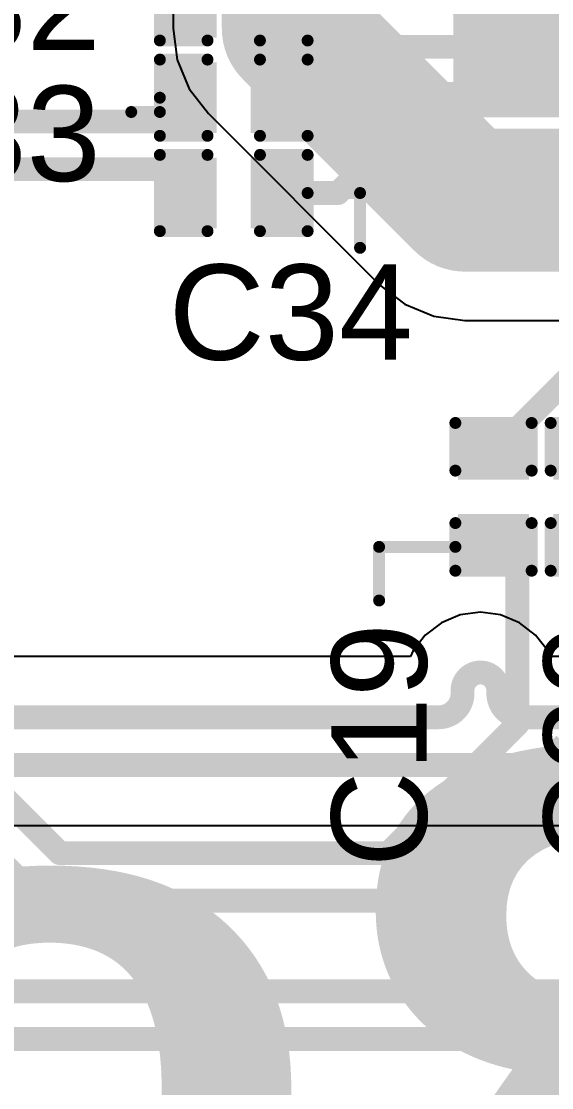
# Model space of a CAD drawing. Header units: millimetres. Extents: x -2.4 to 8.6, y -1 to 5.2.
# Drawn here: x 0.5809 to 0.8034, y 0.1046 to 0.5521 of the extents above; entities that cross this region are included whole.
import ezdxf

# ---------------------------------------------------------------- set-up
doc = ezdxf.new("R2010")
doc.units = ezdxf.units.MM
doc.header["$MEASUREMENT"] = 0
for name, color, linetype in [('BottomLayer', 5, 'Continuous'), ('BottomOverlay', 54, 'Continuous'), ('Mechanical2', 216, 'Continuous'), ('TopLayer', 1, 'Continuous'), ('TopOverlay', 2, 'Continuous'), ('TopPaste', 8, 'Continuous'), ('TopSolder', 216, 'Continuous')]:
    doc.layers.add(name, color=color, linetype=linetype)
doc.styles.add('Arial', font='arial.ttf', dxfattribs={"height": 0.2})
doc.styles.add('Arial Black', font='ariblk.ttf', dxfattribs={"height": 0.2})

# ---------------------------------------------------------------- blocks, each defined once
blk = doc.blocks.new('32TQFP_10')
at = {"layer": 'TopLayer'}
for points in [[(-0.0748, 0.09055), (-0.0748, 0.15354), (-0.06299, 0.15354), (-0.06299, 0.09055)], [(-0.05512, 0.09055), (-0.05512, 0.15354), (-0.04331, 0.15354), (-0.04331, 0.09055)], [(-0.03543, 0.09055), (-0.03543, 0.15354), (-0.02362, 0.15354), (-0.02362, 0.09055)], [(-0.01575, 0.09055), (-0.01575, 0.15354), (-0.00394, 0.15354), (-0.00394, 0.09055)], [(0.00394, 0.09055), (0.00394, 0.15354), (0.01575, 0.15354), (0.01575, 0.09055)], [(0.02362, 0.09055), (0.02362, 0.15354), (0.03543, 0.15354), (0.03543, 0.09055)], [(0.04331, 0.09055), (0.04331, 0.15354), (0.05512, 0.15354), (0.05512, 0.09055)], [(0.06299, 0.09055), (0.06299, 0.15354), (0.0748, 0.15354), (0.0748, 0.09055)], [(-0.15354, 0.0748), (-0.09055, 0.0748), (-0.09055, 0.06299), (-0.15354, 0.06299)], [(0.09055, 0.0748), (0.15354, 0.0748), (0.15354, 0.06299), (0.09055, 0.06299)], [(-0.15354, 0.05512), (-0.09055, 0.05512), (-0.09055, 0.04331), (-0.15354, 0.04331)], [(0.09055, 0.05512), (0.15354, 0.05512), (0.15354, 0.04331), (0.09055, 0.04331)], [(-0.15354, 0.03543), (-0.09055, 0.03543), (-0.09055, 0.02362), (-0.15354, 0.02362)], [(0.09055, 0.03543), (0.15354, 0.03543), (0.15354, 0.02362), (0.09055, 0.02362)], [(-0.15354, 0.01575), (-0.09055, 0.01575), (-0.09055, 0.00394), (-0.15354, 0.00394)], [(0.09055, 0.01575), (0.15354, 0.01575), (0.15354, 0.00394), (0.09055, 0.00394)], [(-0.15354, -0.00394), (-0.09055, -0.00394), (-0.09055, -0.01575), (-0.15354, -0.01575)], [(0.09055, -0.00394), (0.15354, -0.00394), (0.15354, -0.01575), (0.09055, -0.01575)], [(-0.15354, -0.02362), (-0.09055, -0.02362), (-0.09055, -0.03543), (-0.15354, -0.03543)], [(0.09055, -0.02362), (0.15354, -0.02362), (0.15354, -0.03543), (0.09055, -0.03543)], [(-0.15354, -0.04331), (-0.09055, -0.04331), (-0.09055, -0.05512), (-0.15354, -0.05512)], [(0.09055, -0.04331), (0.15354, -0.04331), (0.15354, -0.05512), (0.09055, -0.05512)], [(-0.15354, -0.06299), (-0.09055, -0.06299), (-0.09055, -0.0748), (-0.15354, -0.0748)], [(0.09055, -0.06299), (0.15354, -0.06299), (0.15354, -0.0748), (0.09055, -0.0748)], [(-0.06299, -0.09055), (-0.06299, -0.15354), (-0.0748, -0.15354), (-0.0748, -0.09055)], [(-0.04331, -0.09055), (-0.04331, -0.15354), (-0.05512, -0.15354), (-0.05512, -0.09055)], [(-0.02362, -0.09055), (-0.02362, -0.15354), (-0.03543, -0.15354), (-0.03543, -0.09055)], [(-0.00394, -0.09055), (-0.00394, -0.15354), (-0.01575, -0.15354), (-0.01575, -0.09055)], [(0.01575, -0.09055), (0.01575, -0.15354), (0.00394, -0.15354), (0.00394, -0.09055)], [(0.03543, -0.09055), (0.03543, -0.15354), (0.02362, -0.15354), (0.02362, -0.09055)], [(0.05512, -0.09055), (0.05512, -0.15354), (0.04331, -0.15354), (0.04331, -0.09055)], [(0.0748, -0.09055), (0.0748, -0.15354), (0.06299, -0.15354), (0.06299, -0.09055)]]:
    blk.add_hatch(color=1, dxfattribs=at).paths.add_polyline_path(points)
at = {"layer": 'TopPaste'}
for points in [[(-0.0748, 0.09055), (-0.0748, 0.15354), (-0.06299, 0.15354), (-0.06299, 0.09055)], [(-0.05512, 0.09055), (-0.05512, 0.15354), (-0.04331, 0.15354), (-0.04331, 0.09055)], [(-0.03543, 0.09055), (-0.03543, 0.15354), (-0.02362, 0.15354), (-0.02362, 0.09055)], [(-0.01575, 0.09055), (-0.01575, 0.15354), (-0.00394, 0.15354), (-0.00394, 0.09055)], [(0.00394, 0.09055), (0.00394, 0.15354), (0.01575, 0.15354), (0.01575, 0.09055)], [(0.02362, 0.09055), (0.02362, 0.15354), (0.03543, 0.15354), (0.03543, 0.09055)], [(0.04331, 0.09055), (0.04331, 0.15354), (0.05512, 0.15354), (0.05512, 0.09055)], [(0.06299, 0.09055), (0.06299, 0.15354), (0.0748, 0.15354), (0.0748, 0.09055)], [(-0.15354, 0.0748), (-0.09055, 0.0748), (-0.09055, 0.06299), (-0.15354, 0.06299)], [(0.09055, 0.0748), (0.15354, 0.0748), (0.15354, 0.06299), (0.09055, 0.06299)], [(-0.15354, 0.05512), (-0.09055, 0.05512), (-0.09055, 0.04331), (-0.15354, 0.04331)], [(0.09055, 0.05512), (0.15354, 0.05512), (0.15354, 0.04331), (0.09055, 0.04331)], [(-0.15354, 0.03543), (-0.09055, 0.03543), (-0.09055, 0.02362), (-0.15354, 0.02362)], [(0.09055, 0.03543), (0.15354, 0.03543), (0.15354, 0.02362), (0.09055, 0.02362)], [(-0.15354, 0.01575), (-0.09055, 0.01575), (-0.09055, 0.00394), (-0.15354, 0.00394)], [(0.09055, 0.01575), (0.15354, 0.01575), (0.15354, 0.00394), (0.09055, 0.00394)], [(-0.15354, -0.00394), (-0.09055, -0.00394), (-0.09055, -0.01575), (-0.15354, -0.01575)], [(0.09055, -0.00394), (0.15354, -0.00394), (0.15354, -0.01575), (0.09055, -0.01575)], [(-0.15354, -0.02362), (-0.09055, -0.02362), (-0.09055, -0.03543), (-0.15354, -0.03543)], [(0.09055, -0.02362), (0.15354, -0.02362), (0.15354, -0.03543), (0.09055, -0.03543)], [(-0.15354, -0.04331), (-0.09055, -0.04331), (-0.09055, -0.05512), (-0.15354, -0.05512)], [(0.09055, -0.04331), (0.15354, -0.04331), (0.15354, -0.05512), (0.09055, -0.05512)], [(-0.15354, -0.06299), (-0.09055, -0.06299), (-0.09055, -0.0748), (-0.15354, -0.0748)], [(0.09055, -0.06299), (0.15354, -0.06299), (0.15354, -0.0748), (0.09055, -0.0748)], [(-0.06299, -0.09055), (-0.06299, -0.15354), (-0.0748, -0.15354), (-0.0748, -0.09055)], [(-0.04331, -0.09055), (-0.04331, -0.15354), (-0.05512, -0.15354), (-0.05512, -0.09055)], [(-0.02362, -0.09055), (-0.02362, -0.15354), (-0.03543, -0.15354), (-0.03543, -0.09055)], [(-0.00394, -0.09055), (-0.00394, -0.15354), (-0.01575, -0.15354), (-0.01575, -0.09055)], [(0.01575, -0.09055), (0.01575, -0.15354), (0.00394, -0.15354), (0.00394, -0.09055)], [(0.03543, -0.09055), (0.03543, -0.15354), (0.02362, -0.15354), (0.02362, -0.09055)], [(0.05512, -0.09055), (0.05512, -0.15354), (0.04331, -0.15354), (0.04331, -0.09055)], [(0.0748, -0.09055), (0.0748, -0.15354), (0.06299, -0.15354), (0.06299, -0.09055)]]:
    blk.add_hatch(color=8, dxfattribs=at).paths.add_polyline_path(points)
at = {"layer": 'TopSolder'}
for points in [[(-0.0788, 0.08655), (-0.0788, 0.15754), (-0.05899, 0.15754), (-0.05899, 0.08655)], [(-0.05912, 0.08655), (-0.05912, 0.15754), (-0.03931, 0.15754), (-0.03931, 0.08655)], [(-0.03943, 0.08655), (-0.03943, 0.15754), (-0.01962, 0.15754), (-0.01962, 0.08655)], [(-0.01975, 0.08655), (-0.01975, 0.15754), (0.00006, 0.15754), (0.00006, 0.08655)], [(-0.00006, 0.08655), (-0.00006, 0.15754), (0.01975, 0.15754), (0.01975, 0.08655)], [(0.01962, 0.08655), (0.01962, 0.15754), (0.03943, 0.15754), (0.03943, 0.08655)], [(0.03931, 0.08655), (0.03931, 0.15754), (0.05912, 0.15754), (0.05912, 0.08655)], [(0.05899, 0.08655), (0.05899, 0.15754), (0.0788, 0.15754), (0.0788, 0.08655)], [(-0.15754, 0.0788), (-0.08655, 0.0788), (-0.08655, 0.05899), (-0.15754, 0.05899)], [(0.08655, 0.0788), (0.15754, 0.0788), (0.15754, 0.05899), (0.08655, 0.05899)], [(-0.15754, 0.05912), (-0.08655, 0.05912), (-0.08655, 0.03931), (-0.15754, 0.03931)], [(0.08655, 0.05912), (0.15754, 0.05912), (0.15754, 0.03931), (0.08655, 0.03931)], [(-0.15754, 0.03943), (-0.08655, 0.03943), (-0.08655, 0.01962), (-0.15754, 0.01962)], [(0.08655, 0.03943), (0.15754, 0.03943), (0.15754, 0.01962), (0.08655, 0.01962)], [(-0.15754, 0.01975), (-0.08655, 0.01975), (-0.08655, -0.00006), (-0.15754, -0.00006)], [(0.08655, 0.01975), (0.15754, 0.01975), (0.15754, -0.00006), (0.08655, -0.00006)], [(-0.15754, 0.00006), (-0.08655, 0.00006), (-0.08655, -0.01975), (-0.15754, -0.01975)], [(0.08655, 0.00006), (0.15754, 0.00006), (0.15754, -0.01975), (0.08655, -0.01975)], [(-0.15754, -0.01962), (-0.08655, -0.01962), (-0.08655, -0.03943), (-0.15754, -0.03943)], [(0.08655, -0.01962), (0.15754, -0.01962), (0.15754, -0.03943), (0.08655, -0.03943)], [(-0.15754, -0.03931), (-0.08655, -0.03931), (-0.08655, -0.05912), (-0.15754, -0.05912)], [(0.08655, -0.03931), (0.15754, -0.03931), (0.15754, -0.05912), (0.08655, -0.05912)], [(-0.15754, -0.05899), (-0.08655, -0.05899), (-0.08655, -0.0788), (-0.15754, -0.0788)], [(0.08655, -0.05899), (0.15754, -0.05899), (0.15754, -0.0788), (0.08655, -0.0788)], [(-0.05899, -0.08655), (-0.05899, -0.15754), (-0.0788, -0.15754), (-0.0788, -0.08655)], [(-0.03931, -0.08655), (-0.03931, -0.15754), (-0.05912, -0.15754), (-0.05912, -0.08655)], [(-0.01962, -0.08655), (-0.01962, -0.15754), (-0.03943, -0.15754), (-0.03943, -0.08655)], [(0.00006, -0.08655), (0.00006, -0.15754), (-0.01975, -0.15754), (-0.01975, -0.08655)], [(0.01975, -0.08655), (0.01975, -0.15754), (-0.00006, -0.15754), (-0.00006, -0.08655)], [(0.03943, -0.08655), (0.03943, -0.15754), (0.01962, -0.15754), (0.01962, -0.08655)], [(0.05912, -0.08655), (0.05912, -0.15754), (0.03931, -0.15754), (0.03931, -0.08655)], [(0.0788, -0.08655), (0.0788, -0.15754), (0.05899, -0.15754), (0.05899, -0.08655)]]:
    blk.add_hatch(color=216, dxfattribs=at).paths.add_polyline_path(points)
at = {"layer": 'TopOverlay', "const_width": 0.005}
for points in [[(-0.082, 0.106), (-0.104, 0.084)], [(0.082, 0.106), (0.104, 0.084)], [(-0.10894, -0.08494), (-0.08694, -0.10694)], [(0.10895, -0.08494), (0.08694, -0.10694)]]:
    blk.add_lwpolyline(points, dxfattribs=at)
at = {"layer": 'TopOverlay'}
for points, const_width in [([(-0.08325, 0.106, 1), (-0.08075, 0.106, 1)], 0.0025), ([(0.08075, 0.106, 1), (0.08325, 0.106, 1)], 0.0025), ([(-0.129, 0.089, 1), (-0.139, 0.089, 1)], 0.01), ([(-0.1415, 0.089, 1), (-0.1365, 0.089, 1)], 0.005), ([(-0.1315, 0.089, 1), (-0.1265, 0.089, 1)], 0.005), ([(-0.10525, 0.084, 1), (-0.10275, 0.084, 1)], 0.0025), ([(0.10275, 0.084, 1), (0.10525, 0.084, 1)], 0.0025), ([(-0.11019, -0.08494, 1), (-0.10769, -0.08494, 1)], 0.0025), ([(0.10769, -0.08494, 1), (0.1102, -0.08494, 1)], 0.0025), ([(-0.08819, -0.10694, 1), (-0.08569, -0.10694, 1)], 0.0025), ([(0.08569, -0.10694, 1), (0.08819, -0.10694, 1)], 0.0025)]:
    blk.add_lwpolyline(points, format="xyb", close=True, dxfattribs=dict(at, const_width=const_width))
blk = doc.blocks.new('C___0402_43')
at = {"layer": 'TopLayer'}
for points in [[(-0.0275, -0.0125), (-0.0275, 0.0125), (-0.0095, 0.0125), (-0.0095, -0.0125)], [(0.0095, -0.0125), (0.0095, 0.0125), (0.0275, 0.0125), (0.0275, -0.0125)]]:
    blk.add_hatch(color=1, dxfattribs=at).paths.add_polyline_path(points)
at = {"layer": 'TopPaste'}
for points in [[(-0.0275, -0.0125), (-0.0275, 0.0125), (-0.0095, 0.0125), (-0.0095, -0.0125)], [(0.0095, -0.0125), (0.0095, 0.0125), (0.0275, 0.0125), (0.0275, -0.0125)]]:
    blk.add_hatch(color=8, dxfattribs=at).paths.add_polyline_path(points)
at = {"layer": 'TopSolder'}
for points in [[(-0.02986, -0.01486), (-0.02986, 0.01486), (-0.00714, 0.01486), (-0.00714, -0.01486)], [(0.00714, -0.01486), (0.00714, 0.01486), (0.02986, 0.01486), (0.02986, -0.01486)]]:
    blk.add_hatch(color=216, dxfattribs=at).paths.add_polyline_path(points)
at = {"layer": 'TopOverlay', "const_width": 0.005}
for points in [[(-0.031, -0.016), (-0.031, 0.016)], [(-0.031, 0.016), (-0.011, 0.016)], [(0.011, 0.016), (0.031, 0.016)], [(0.031, -0.016), (0.031, 0.016)], [(-0.031, -0.016), (-0.011, -0.016)], [(0.011, -0.016), (0.031, -0.016)]]:
    blk.add_lwpolyline(points, dxfattribs=at)
at = {"layer": 'TopOverlay', "const_width": 0.0025}
for points in [[(-0.03225, 0.016, 1), (-0.02975, 0.016, 1)], [(-0.03225, 0.016, 1), (-0.02975, 0.016, 1)], [(-0.01225, 0.016, 1), (-0.00975, 0.016, 1)], [(0.00975, 0.016, 1), (0.01225, 0.016, 1)], [(0.02975, 0.016, 1), (0.03225, 0.016, 1)], [(0.02975, 0.016, 1), (0.03225, 0.016, 1)], [(-0.03225, -0.016, 1), (-0.02975, -0.016, 1)], [(-0.03225, -0.016, 1), (-0.02975, -0.016, 1)], [(-0.01225, -0.016, 1), (-0.00975, -0.016, 1)], [(0.00975, -0.016, 1), (0.01225, -0.016, 1)], [(0.02975, -0.016, 1), (0.03225, -0.016, 1)], [(0.02975, -0.016, 1), (0.03225, -0.016, 1)]]:
    blk.add_lwpolyline(points, format="xyb", close=True, dxfattribs=at)
blk = doc.blocks.new('C___0402_44')
at = {"layer": 'TopLayer'}
for points in [[(-0.0275, -0.0125), (-0.0275, 0.0125), (-0.0095, 0.0125), (-0.0095, -0.0125)], [(0.0095, -0.0125), (0.0095, 0.0125), (0.0275, 0.0125), (0.0275, -0.0125)]]:
    blk.add_hatch(color=1, dxfattribs=at).paths.add_polyline_path(points)
at = {"layer": 'TopPaste'}
for points in [[(-0.0275, -0.0125), (-0.0275, 0.0125), (-0.0095, 0.0125), (-0.0095, -0.0125)], [(0.0095, -0.0125), (0.0095, 0.0125), (0.0275, 0.0125), (0.0275, -0.0125)]]:
    blk.add_hatch(color=8, dxfattribs=at).paths.add_polyline_path(points)
at = {"layer": 'TopSolder'}
for points in [[(-0.02986, -0.01486), (-0.02986, 0.01486), (-0.00714, 0.01486), (-0.00714, -0.01486)], [(0.00714, -0.01486), (0.00714, 0.01486), (0.02986, 0.01486), (0.02986, -0.01486)]]:
    blk.add_hatch(color=216, dxfattribs=at).paths.add_polyline_path(points)
at = {"layer": 'TopOverlay', "const_width": 0.005}
for points in [[(-0.031, -0.016), (-0.031, 0.016)], [(-0.031, 0.016), (-0.011, 0.016)], [(0.011, 0.016), (0.031, 0.016)], [(0.031, -0.016), (0.031, 0.016)], [(-0.031, -0.016), (-0.011, -0.016)], [(0.011, -0.016), (0.031, -0.016)]]:
    blk.add_lwpolyline(points, dxfattribs=at)
at = {"layer": 'TopOverlay', "const_width": 0.0025}
for points in [[(-0.03225, 0.016, 1), (-0.02975, 0.016, 1)], [(-0.03225, 0.016, 1), (-0.02975, 0.016, 1)], [(-0.01225, 0.016, 1), (-0.00975, 0.016, 1)], [(0.00975, 0.016, 1), (0.01225, 0.016, 1)], [(0.02975, 0.016, 1), (0.03225, 0.016, 1)], [(0.02975, 0.016, 1), (0.03225, 0.016, 1)], [(-0.03225, -0.016, 1), (-0.02975, -0.016, 1)], [(-0.03225, -0.016, 1), (-0.02975, -0.016, 1)], [(-0.01225, -0.016, 1), (-0.00975, -0.016, 1)], [(0.00975, -0.016, 1), (0.01225, -0.016, 1)], [(0.02975, -0.016, 1), (0.03225, -0.016, 1)], [(0.02975, -0.016, 1), (0.03225, -0.016, 1)]]:
    blk.add_lwpolyline(points, format="xyb", close=True, dxfattribs=at)
blk = doc.blocks.new('C___0402_45')
at = {"layer": 'TopLayer'}
for points in [[(-0.0275, -0.0125), (-0.0275, 0.0125), (-0.0095, 0.0125), (-0.0095, -0.0125)], [(0.0095, -0.0125), (0.0095, 0.0125), (0.0275, 0.0125), (0.0275, -0.0125)]]:
    blk.add_hatch(color=1, dxfattribs=at).paths.add_polyline_path(points)
at = {"layer": 'TopPaste'}
for points in [[(-0.0275, -0.0125), (-0.0275, 0.0125), (-0.0095, 0.0125), (-0.0095, -0.0125)], [(0.0095, -0.0125), (0.0095, 0.0125), (0.0275, 0.0125), (0.0275, -0.0125)]]:
    blk.add_hatch(color=8, dxfattribs=at).paths.add_polyline_path(points)
at = {"layer": 'TopSolder'}
for points in [[(-0.02986, -0.01486), (-0.02986, 0.01486), (-0.00714, 0.01486), (-0.00714, -0.01486)], [(0.00714, -0.01486), (0.00714, 0.01486), (0.02986, 0.01486), (0.02986, -0.01486)]]:
    blk.add_hatch(color=216, dxfattribs=at).paths.add_polyline_path(points)
at = {"layer": 'TopOverlay', "const_width": 0.005}
for points in [[(-0.031, -0.016), (-0.031, 0.016)], [(-0.031, 0.016), (-0.011, 0.016)], [(0.011, 0.016), (0.031, 0.016)], [(0.031, -0.016), (0.031, 0.016)], [(-0.031, -0.016), (-0.011, -0.016)], [(0.011, -0.016), (0.031, -0.016)]]:
    blk.add_lwpolyline(points, dxfattribs=at)
at = {"layer": 'TopOverlay', "const_width": 0.0025}
for points in [[(-0.03225, 0.016, 1), (-0.02975, 0.016, 1)], [(-0.03225, 0.016, 1), (-0.02975, 0.016, 1)], [(-0.01225, 0.016, 1), (-0.00975, 0.016, 1)], [(0.00975, 0.016, 1), (0.01225, 0.016, 1)], [(0.02975, 0.016, 1), (0.03225, 0.016, 1)], [(0.02975, 0.016, 1), (0.03225, 0.016, 1)], [(-0.03225, -0.016, 1), (-0.02975, -0.016, 1)], [(-0.03225, -0.016, 1), (-0.02975, -0.016, 1)], [(-0.01225, -0.016, 1), (-0.00975, -0.016, 1)], [(0.00975, -0.016, 1), (0.01225, -0.016, 1)], [(0.02975, -0.016, 1), (0.03225, -0.016, 1)], [(0.02975, -0.016, 1), (0.03225, -0.016, 1)]]:
    blk.add_lwpolyline(points, format="xyb", close=True, dxfattribs=at)
blk = doc.blocks.new('C___0402_57')
at = {"layer": 'TopLayer'}
for points in [[(-0.0275, -0.0125), (-0.0275, 0.0125), (-0.0095, 0.0125), (-0.0095, -0.0125)], [(0.0095, -0.0125), (0.0095, 0.0125), (0.0275, 0.0125), (0.0275, -0.0125)]]:
    blk.add_hatch(color=1, dxfattribs=at).paths.add_polyline_path(points)
at = {"layer": 'TopPaste'}
for points in [[(-0.0275, -0.0125), (-0.0275, 0.0125), (-0.0095, 0.0125), (-0.0095, -0.0125)], [(0.0095, -0.0125), (0.0095, 0.0125), (0.0275, 0.0125), (0.0275, -0.0125)]]:
    blk.add_hatch(color=8, dxfattribs=at).paths.add_polyline_path(points)
at = {"layer": 'TopSolder'}
for points in [[(-0.02986, -0.01486), (-0.02986, 0.01486), (-0.00714, 0.01486), (-0.00714, -0.01486)], [(0.00714, -0.01486), (0.00714, 0.01486), (0.02986, 0.01486), (0.02986, -0.01486)]]:
    blk.add_hatch(color=216, dxfattribs=at).paths.add_polyline_path(points)
at = {"layer": 'TopOverlay', "const_width": 0.005}
for points in [[(-0.031, 0.016), (-0.031, -0.016)], [(-0.031, 0.016), (-0.011, 0.016)], [(0.011, 0.016), (0.031, 0.016)], [(0.031, 0.016), (0.031, -0.016)], [(-0.031, -0.016), (-0.011, -0.016)], [(0.011, -0.016), (0.031, -0.016)]]:
    blk.add_lwpolyline(points, dxfattribs=at)
at = {"layer": 'TopOverlay', "const_width": 0.0025}
for points in [[(-0.03225, 0.016, 1), (-0.02975, 0.016, 1)], [(-0.03225, 0.016, 1), (-0.02975, 0.016, 1)], [(-0.01225, 0.016, 1), (-0.00975, 0.016, 1)], [(0.00975, 0.016, 1), (0.01225, 0.016, 1)], [(0.02975, 0.016, 1), (0.03225, 0.016, 1)], [(0.02975, 0.016, 1), (0.03225, 0.016, 1)], [(-0.03225, -0.016, 1), (-0.02975, -0.016, 1)], [(-0.03225, -0.016, 1), (-0.02975, -0.016, 1)], [(-0.01225, -0.016, 1), (-0.00975, -0.016, 1)], [(0.00975, -0.016, 1), (0.01225, -0.016, 1)], [(0.02975, -0.016, 1), (0.03225, -0.016, 1)], [(0.02975, -0.016, 1), (0.03225, -0.016, 1)]]:
    blk.add_lwpolyline(points, format="xyb", close=True, dxfattribs=at)
blk = doc.blocks.new('C___0402_58')
at = {"layer": 'TopLayer'}
for points in [[(-0.0275, -0.0125), (-0.0275, 0.0125), (-0.0095, 0.0125), (-0.0095, -0.0125)], [(0.0095, -0.0125), (0.0095, 0.0125), (0.0275, 0.0125), (0.0275, -0.0125)]]:
    blk.add_hatch(color=1, dxfattribs=at).paths.add_polyline_path(points)
at = {"layer": 'TopPaste'}
for points in [[(-0.0275, -0.0125), (-0.0275, 0.0125), (-0.0095, 0.0125), (-0.0095, -0.0125)], [(0.0095, -0.0125), (0.0095, 0.0125), (0.0275, 0.0125), (0.0275, -0.0125)]]:
    blk.add_hatch(color=8, dxfattribs=at).paths.add_polyline_path(points)
at = {"layer": 'TopSolder'}
for points in [[(-0.02986, -0.01486), (-0.02986, 0.01486), (-0.00714, 0.01486), (-0.00714, -0.01486)], [(0.00714, -0.01486), (0.00714, 0.01486), (0.02986, 0.01486), (0.02986, -0.01486)]]:
    blk.add_hatch(color=216, dxfattribs=at).paths.add_polyline_path(points)
at = {"layer": 'TopOverlay', "const_width": 0.005}
for points in [[(-0.031, 0.016), (-0.031, -0.016)], [(-0.031, 0.016), (-0.011, 0.016)], [(0.011, 0.016), (0.031, 0.016)], [(0.031, 0.016), (0.031, -0.016)], [(-0.031, -0.016), (-0.011, -0.016)], [(0.011, -0.016), (0.031, -0.016)]]:
    blk.add_lwpolyline(points, dxfattribs=at)
at = {"layer": 'TopOverlay', "const_width": 0.0025}
for points in [[(-0.03225, 0.016, 1), (-0.02975, 0.016, 1)], [(-0.03225, 0.016, 1), (-0.02975, 0.016, 1)], [(-0.01225, 0.016, 1), (-0.00975, 0.016, 1)], [(0.00975, 0.016, 1), (0.01225, 0.016, 1)], [(0.02975, 0.016, 1), (0.03225, 0.016, 1)], [(0.02975, 0.016, 1), (0.03225, 0.016, 1)], [(-0.03225, -0.016, 1), (-0.02975, -0.016, 1)], [(-0.03225, -0.016, 1), (-0.02975, -0.016, 1)], [(-0.01225, -0.016, 1), (-0.00975, -0.016, 1)], [(0.00975, -0.016, 1), (0.01225, -0.016, 1)], [(0.02975, -0.016, 1), (0.03225, -0.016, 1)], [(0.02975, -0.016, 1), (0.03225, -0.016, 1)]]:
    blk.add_lwpolyline(points, format="xyb", close=True, dxfattribs=at)

msp = doc.modelspace()

# ---------------------------------------------------------------- linework, layer by layer
at = {"layer": 'BottomLayer'}
for p, q in [((0.64457, 0.69), (0.64457, 0.549)), ((0.64457, 0.549), (0.64629, 0.53595)), ((0.64629, 0.53595), (0.65133, 0.52378)), ((0.65133, 0.52378), (0.65934, 0.51334)), ((0.65934, 0.51334), (0.73134, 0.44134)), ((0.73134, 0.44134), (0.74178, 0.43333)), ((0.74178, 0.43333), (0.75395, 0.42829)), ((0.75395, 0.42829), (0.767, 0.42657)), ((0.767, 0.42657), (1.078, 0.42657)), ((0.76502, 0.30296), (0.75711, 0.29968)), ((0.7735, 0.30407), (0.76502, 0.30296)), ((0.78198, 0.30296), (0.7735, 0.30407)), ((0.78989, 0.29968), (0.78198, 0.30296)), ((0.75711, 0.29968), (0.75032, 0.29447)), ((0.79668, 0.29447), (0.78989, 0.29968)), ((0.75032, 0.29447), (0.74511, 0.28768)), ((0.80189, 0.28768), (0.79668, 0.29447)), ((0.74511, 0.28768), (0.7442, 0.28549)), ((0.8028, 0.28549), (0.80189, 0.28768)), ((0.7442, 0.28549), (0.56584, 0.28549)), ((1.06621, 0.28549), (0.8028, 0.28549)), ((0.547, 0.21451), (1.06621, 0.21451))]:
    msp.add_line(p, q, dxfattribs=at)
for points, const_width in [([(0.695, 0.549), (0.695, 0.69)], 0.06), ([(0.748, 0.583), (0.792, 0.539)], 0.02), ([(0.695, 0.549), (0.767, 0.477)], 0.06), ([(0.792, 0.539), (1.054, 0.539)], 0.02), ([(0.767, 0.477), (1.078, 0.477)], 0.06), ([(0.766, 0.27), (0.766, 0.27129)], 0.01), ([(0.781, 0.27), (0.781, 0.27129)], 0.01), ([(0.55528, 0.26), (0.73867, 0.26)], 0.01), ([(0.73867, 0.26), (0.756, 0.26)], 0.01), ([(0.791, 0.26), (0.811, 0.26)], 0.01), ([(0.547, 0.24), (1.084, 0.24)], 0.01)]:
    msp.add_lwpolyline(points, dxfattribs=dict(at, const_width=const_width))
for points, const_width in [([(0.68, 0.549, 1), (0.71, 0.549, 1)], 0.03), ([(0.68, 0.549, 1), (0.71, 0.549, 1)], 0.03), ([(0.787, 0.539, 1), (0.797, 0.539, 1)], 0.01), ([(0.787, 0.539, 1), (0.797, 0.539, 1)], 0.01), ([(0.752, 0.477, 1), (0.782, 0.477, 1)], 0.03), ([(0.752, 0.477, 1), (0.782, 0.477, 1)], 0.03), ([(0.7635, 0.27129, 1), (0.7685, 0.27129, 1)], 0.005), ([(0.7635, 0.27129, 1), (0.7685, 0.27129, 1)], 0.005), ([(0.7635, 0.27, 1), (0.7685, 0.27, 1)], 0.005), ([(0.7635, 0.27, 1), (0.7685, 0.27, 1)], 0.005), ([(0.7785, 0.27129, 1), (0.7835, 0.27129, 1)], 0.005), ([(0.7785, 0.27129, 1), (0.7835, 0.27129, 1)], 0.005), ([(0.7785, 0.27, 1), (0.7835, 0.27, 1)], 0.005), ([(0.7785, 0.27, 1), (0.7835, 0.27, 1)], 0.005), ([(0.73617, 0.26, 1), (0.74117, 0.26, 1)], 0.005), ([(0.73617, 0.26, 1), (0.74117, 0.26, 1)], 0.005), ([(0.7535, 0.26, 1), (0.7585, 0.26, 1)], 0.005), ([(0.7535, 0.26, 1), (0.7585, 0.26, 1)], 0.005), ([(0.7885, 0.26, 1), (0.7935, 0.26, 1)], 0.005), ([(0.7885, 0.26, 1), (0.7935, 0.26, 1)], 0.005)]:
    msp.add_lwpolyline(points, format="xyb", close=True, dxfattribs=dict(at, const_width=const_width))
at = {"layer": 'BottomLayer', "const_width": 0.01}
for points in [[(0.766, 0.27129, -1), (0.781, 0.27129)], [(0.766, 0.27, -0.414214), (0.756, 0.26)], [(0.791, 0.26, -0.414214), (0.781, 0.27)]]:
    msp.add_lwpolyline(points, format="xyb", dxfattribs=at)
at = {"layer": 'Mechanical2', "const_width": 0.01}
msp.add_lwpolyline([(1.33424, 2.13536, -6.230382), (0.47179, 2.13624)], format="xyb", dxfattribs=at)
at = {"layer": 'TopLayer', "const_width": 0.01}
for points in [[(0.11191, 0.65981), (0.58872, 0.183)], [(0.71548, 0.5242), (0.73262, 0.54134)], [(0.73262, 0.54134), (0.79764, 0.54134)], [(0.6885, 0.5202), (0.6925, 0.5242)], [(0.6925, 0.5242), (0.71548, 0.5242)], [(0.6415, 0.51), (0.6515, 0.52)], [(0.6885, 0.52), (0.6885, 0.5202)], [(0.71378, 0.48), (0.75543, 0.52165)], [(0.75543, 0.52165), (0.79764, 0.52165)], [(0.39081, 0.51), (0.6415, 0.51)], [(0.39081, 0.49), (0.6415, 0.49)], [(0.6415, 0.49), (0.6515, 0.48)], [(0.6885, 0.48), (0.71378, 0.48)], [(0.779, 0.371), (0.828, 0.42)], [(0.779, 0.334), (0.789, 0.324)], [(0.789, 0.257), (0.789, 0.324)], [(0.51904, 0.28096), (0.597, 0.203)], [(0.735, 0.203), (0.789, 0.257)], [(0.74328, 0.183), (0.809, 0.24872)], [(0.597, 0.203), (0.735, 0.203)], [(0.58872, 0.183), (0.74328, 0.183)], [(0.454, 0.145), (0.825, 0.145)], [(0.559, 0.125), (0.59142, 0.125)], [(0.59142, 0.125), (0.83328, 0.125)]]:
    msp.add_lwpolyline(points, dxfattribs=at)
at = {"layer": 'TopLayer', "const_width": 0.005}
for points in [[(0.73012, 0.54134, 1), (0.73512, 0.54134, 1)], [(0.73012, 0.54134, 1), (0.73512, 0.54134, 1)], [(0.79514, 0.54134, 1), (0.80014, 0.54134, 1)], [(0.69, 0.5242, 1), (0.695, 0.5242, 1)], [(0.69, 0.5242, 1), (0.695, 0.5242, 1)], [(0.71298, 0.5242, 1), (0.71798, 0.5242, 1)], [(0.71298, 0.5242, 1), (0.71798, 0.5242, 1)], [(0.649, 0.52, 1), (0.654, 0.52, 1)], [(0.686, 0.5202, 1), (0.691, 0.5202, 1)], [(0.686, 0.5202, 1), (0.691, 0.5202, 1)], [(0.686, 0.52, 1), (0.691, 0.52, 1)], [(0.75293, 0.52165, 1), (0.75793, 0.52165, 1)], [(0.75293, 0.52165, 1), (0.75793, 0.52165, 1)], [(0.79514, 0.52165, 1), (0.80014, 0.52165, 1)], [(0.639, 0.51, 1), (0.644, 0.51, 1)], [(0.639, 0.51, 1), (0.644, 0.51, 1)], [(0.639, 0.49, 1), (0.644, 0.49, 1)], [(0.639, 0.49, 1), (0.644, 0.49, 1)], [(0.649, 0.48, 1), (0.654, 0.48, 1)], [(0.686, 0.48, 1), (0.691, 0.48, 1)], [(0.71128, 0.48, 1), (0.71628, 0.48, 1)], [(0.71128, 0.48, 1), (0.71628, 0.48, 1)], [(0.7765, 0.371, 1), (0.7815, 0.371, 1)], [(0.7765, 0.334, 1), (0.7815, 0.334, 1)], [(0.7865, 0.324, 1), (0.7915, 0.324, 1)], [(0.7865, 0.324, 1), (0.7915, 0.324, 1)], [(0.7865, 0.257, 1), (0.7915, 0.257, 1)], [(0.7865, 0.257, 1), (0.7915, 0.257, 1)], [(0.5945, 0.203, 1), (0.5995, 0.203, 1)], [(0.5945, 0.203, 1), (0.5995, 0.203, 1)], [(0.7325, 0.203, 1), (0.7375, 0.203, 1)], [(0.7325, 0.203, 1), (0.7375, 0.203, 1)], [(0.58622, 0.183, 1), (0.59122, 0.183, 1)], [(0.58622, 0.183, 1), (0.59122, 0.183, 1)], [(0.74078, 0.183, 1), (0.74578, 0.183, 1)], [(0.74078, 0.183, 1), (0.74578, 0.183, 1)], [(0.58892, 0.125, 1), (0.59392, 0.125, 1)], [(0.58892, 0.125, 1), (0.59392, 0.125, 1)]]:
    msp.add_lwpolyline(points, format="xyb", close=True, dxfattribs=at)
at = {"layer": 'TopOverlay', "const_width": 0.005}
for points in [[(0.639, 0.514), (0.639, 0.52)], [(0.627, 0.514), (0.639, 0.514)], [(0.701, 0.48), (0.723, 0.48)], [(0.723, 0.457), (0.723, 0.48)], [(0.731, 0.3315), (0.763, 0.3315)], [(0.731, 0.309), (0.731, 0.3315)]]:
    msp.add_lwpolyline(points, dxfattribs=at)
at = {"layer": 'TopOverlay', "const_width": 0.0025}
for points in [[(0.63775, 0.52, 1), (0.64025, 0.52, 1)], [(0.62575, 0.514, 1), (0.62825, 0.514, 1)], [(0.63775, 0.514, 1), (0.64025, 0.514, 1)], [(0.63775, 0.514, 1), (0.64025, 0.514, 1)], [(0.69975, 0.48, 1), (0.70225, 0.48, 1)], [(0.72175, 0.48, 1), (0.72425, 0.48, 1)], [(0.72175, 0.48, 1), (0.72425, 0.48, 1)], [(0.72175, 0.457, 1), (0.72425, 0.457, 1)], [(0.72975, 0.3315, 1), (0.73225, 0.3315, 1)], [(0.72975, 0.3315, 1), (0.73225, 0.3315, 1)], [(0.76175, 0.3315, 1), (0.76425, 0.3315, 1)], [(0.72975, 0.309, 1), (0.73225, 0.309, 1)]]:
    msp.add_lwpolyline(points, format="xyb", close=True, dxfattribs=at)

# ---------------------------------------------------------------- block references
at = {"rotation": 90}
for name, p in [('32TQFP_10', (0.91968, 0.59055)), ('C___0402_58', (0.779, 0.3525)), ('C___0402_57', (0.819, 0.3525))]:
    msp.add_blockref(name, p, dxfattribs=at)
for name, p in [('C___0402_45', (0.67, 0.56)), ('C___0402_44', (0.67, 0.52)), ('C___0402_43', (0.67, 0.48))]:
    msp.add_blockref(name, p)

# ---------------------------------------------------------------- texts
at = {"layer": 'BottomOverlay', "style": 'Arial Black', "text_generation_flag": 2}
msp.add_text('RoHS', height=0.23622, rotation=360, dxfattribs=at).set_placement((0.98168, 0.013))
at = {"layer": 'TopOverlay', "style": 'Arial'}
for s, p in [('C32', (0.51168, 0.54001)), ('C33', (0.51168, 0.48501)), ('C34', (0.64268, 0.41001))]:
    msp.add_text(s, height=0.04, dxfattribs=at).set_placement(p)
for s, p in [('C19', (0.75099, 0.19702)), ('C20', (0.83999, 0.19668))]:
    msp.add_text(s, height=0.04, rotation=90, dxfattribs=at).set_placement(p)

doc.saveas('drawing.dxf')
